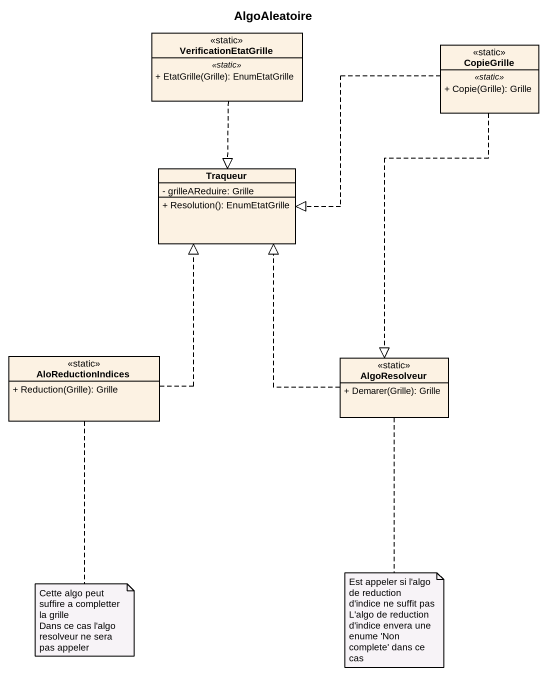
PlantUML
@startuml
title AlgoAleatoire
hide circle
hide empty members
skinparam classAttributeIconSize 0
class VerificationEtatGrille <<static>> {
  .. <<static>> ..
  + EtatGrille(Grille): EnumEtatGrille
}
class CopieGrille <<static>> {
  .. <<static>> ..
  + Copie(Grille): Grille
}
class Traqueur {
  - grilleAReduire: Grille
  + Resolution(): EnumEtatGrille
}
class AloReductionIndices <<static>> {
  + Reduction(Grille): Grille
}
class AlgoResolveur <<static>> {
  + Demarer(Grille): Grille
}
VerificationEtatGrille ..|> Traqueur
CopieGrille .left.|> Traqueur
CopieGrille ..|> AlgoResolveur
AloReductionIndices .up.|> Traqueur
AlgoResolveur .up.|> Traqueur
note bottom of AlgoResolveur
  Est appeler si l'algo de reduction d'indice ne suffit pas
  L'algo de reduction d'indice envera une enume 'Non complete' dans ce cas
end note
note bottom of AloReductionIndices
  Cette algo peut suffire a completter la grille
  Dans ce cas l'algo resolveur ne sera pas appeler
end note
@enduml
